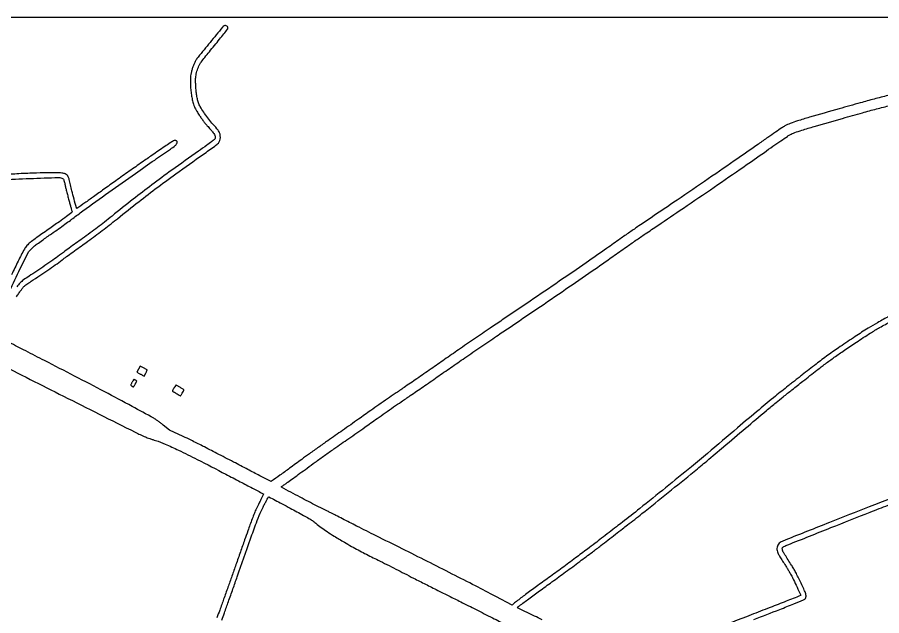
# Model space of a CAD drawing. Header units: metres. Extents: x 244 to 6504, y 133 to 4776.
# Drawn here: x 2868 to 4352, y 3748 to 4776 of the extents above; entities that cross this region are included whole.
import ezdxf

# ---------------------------------------------------------------- set-up
doc = ezdxf.new("R2010")
doc.units = ezdxf.units.M
doc.header["$MEASUREMENT"] = 0

msp = doc.modelspace()

# ---------------------------------------------------------------- linework, layer by layer
for points in [[(2390.74, 4302.36, -0.000001), (2436.6, 4383.87, -0.253439)], [(2985.13, 3282.36, 0.000001), (3054.44, 3256.15, 0.000001), (3117.63, 3232.25, 0.000001), (3170.61, 3212.21, 0.000007)], [(5649.78, 2908.29, -0.000001), (5592.12, 2927.27, -0.000136)], [(1770.95, 4232.21, -0.000001), (1756.31, 4203.53, -0.092463)], [(2661.8, 3304.26, -0.000001), (2697.55, 3290.75, -0.000089)], [(2356.38, 4565.48, -0.000006), (2331, 4482.37, -0.122858)], [(2166.88, 2385.74, -0.000003), (2059.01, 2428.09, -0.099946)], [(4506.53, 4550.67, -0.000012), (4466.32, 4647.8, -0.340914)], [(2437.16, 4383.96, -0.000005), (2469.22, 4367.55, -0.00026)], [(4467.95, 4649.27, -0.000023), (4539.68, 4667.46, -0.000541)], [(2106.7, 3796.48, 0.000002), (2119.15, 3818.66)], [(2866.53, 4295.43, -0.005184), (2870.43, 4301.18, -0.006051), (2874.25, 4306.56, -0.005402), (2877.58, 4311.03, -0.03618), (2879.41, 4313.11, -0.027493), (2881.28, 4314.75, -0.00741), (2884.42, 4317.14, -0.00748), (2888.08, 4319.75, -0.007684), (2891.78, 4322.23, 0.003158), (2906.88, 4332.14, 0.003993), (2920.71, 4341.51, 0.004318), (2933.35, 4350.38, 0.005476), (2944.86, 4358.8, -0.002662), (2952.59, 4364.52, -0.001039), (2963.32, 4372.34, -0.001028), (2974.98, 4380.75, -0.001278), (2985.85, 4388.53, 0.003612), (2998.76, 4397.86, 0.004177), (3010.91, 4406.93, 0.004193), (3022.88, 4416.18, 0.003696), (3035.2, 4426.02, -0.003589), (3072.37, 4455.7, -0.005554), (3104.93, 4480.75, -0.005022), (3140.32, 4506.79, -0.002319), (3186.84, 4539.99, 0.00205), (3207.24, 4554.53, 0.038019), (3213.29, 4559.63, 0.121788), (3215.82, 4563.73, 0.081677), (3216.64, 4569.2, 0.046534), (3216.03, 4574.76, 0.081693), (3214.39, 4579.08, 0.044505), (3210.78, 4584.16, 0.005992), (3202.17, 4594.04, -0.020015), (3194.99, 4602.75, -0.01603), (3187.95, 4612.67, -0.015878), (3182.13, 4622.09, -0.051005), (3179.13, 4628.82, -0.022029), (3177.2, 4635.68, -0.01869), (3175.77, 4643.06, -0.017281), (3174.79, 4651.11, -0.013251), (3174.27, 4659.95, -0.004746), (3174.12, 4666.37, -0.017452), (3174.21, 4670.42, -0.022928), (3174.56, 4673.87, -0.0135), (3175.28, 4677.95, -0.016971), (3176.49, 4682.99, -0.020845), (3177.97, 4687.6, -0.021336), (3179.8, 4691.97, -0.019428), (3182.04, 4696.32, -0.037287), (3183.57, 4698.59, -0.001352), (3190.02, 4706.78, -0.002472), (3197.74, 4716.41, -0.001731), (3206.52, 4727.19, 0.001715), (3215.2, 4737.83, 0.002697), (3222.57, 4747.04, 0.000688), (3228.95, 4755.12, 0.104354), (3229.47, 4756.17, 0.169638), (3229.27, 4758.53, 0.135777), (3227.63, 4760.51, 0.134399), (3225.2, 4761.38, 0.165348), (3222.88, 4760.78, 0.075865), (3220.24, 4758.42, 0.000426), (3198.92, 4732.43, 0.000812), (3178.45, 4707.34, 0.037122), (3174.64, 4701.88, 0.023367), (3172.03, 4696.96, 0.021752), (3169.82, 4691.71, 0.02084), (3168, 4686.07, 0.017711), (3166.54, 4679.98, 0.00917), (3165.62, 4674.96, 0.023185), (3165.19, 4671.28, 0.019902), (3165.07, 4667.26, 0.005292), (3165.19, 4660.85, 0.014155), (3165.75, 4651.34, 0.016468), (3166.83, 4642.35, 0.017414), (3168.43, 4633.93, 0.020983), (3170.53, 4626.17, 0.015987), (3172.1, 4621.72, 0.028665), (3173.7, 4618.2, 0.02034), (3176.04, 4614.17, 0.004509), (3180.38, 4607.47, 0.007866), (3183.85, 4602.4, 0.007402), (3187.55, 4597.34, 0.007735), (3191.1, 4592.77, 0.015026), (3194.1, 4589.25, -0.001675), (3196.69, 4586.38, -0.001483), (3199.37, 4583.37, -0.001488), (3201.76, 4580.64, -0.004548), (3203.36, 4578.77, -0.03806), (3205.51, 4575.78, -0.047511), (3207.01, 4572.71, -0.054005), (3207.75, 4569.82, -0.09722), (3207.62, 4567.38, -0.164944), (3206.7, 4565.95, -0.005773), (3201.42, 4561.86, -0.006701), (3193.29, 4555.88, -0.001398), (3178.87, 4545.62, 0.002308), (3133.34, 4513.11, 0.005018), (3098.76, 4487.64, 0.005555), (3066.96, 4463.17, 0.003585), (3030.65, 4434.15, -0.003558), (3017.8, 4423.88, -0.004422), (3005.71, 4414.53, -0.004385), (2993.36, 4405.32, -0.003395), (2979.76, 4395.51, 0.001238), (2968.71, 4387.6, 0.001116), (2957.3, 4379.37, 0.001117), (2947.12, 4371.94, 0.003547), (2940.35, 4366.91, -0.00659), (2929.02, 4358.59, -0.004032), (2915.45, 4349.07, -0.003975), (2901.35, 4339.5, -0.005249), (2888.33, 4331.02, 0.01489), (2878.84, 4324.57, 0.04258), (2872.8, 4319.36, 0.037852), (2867.36, 4312.88, 0.009872)], [(2809.66, 3348.58, -0.000003), (2861.11, 3329.19, -0.000175)], [(4362.17, 4641.16, 0.004024), (4338.63, 4635.16, 0.003914), (4314.85, 4628.69, 0.001168), (4278.67, 4618.45, 0.000628), (4227.54, 4603.79, 0.00666), (4206.79, 4597.51, 0.016699), (4194.73, 4593.24, 0.032964), (4185.53, 4588.91, 0.020035), (4180.14, 4585.64, 0.002925), (4169.51, 4578.49, 0.002987), (4156.04, 4569.21, 0.001708), (4139.89, 4557.84, -0.002746), (4104.86, 4533.32, -0.000945), (4053.93, 4498.21, -0.000968), (4000.49, 4461.68, -0.001656), (3955.73, 4431.42, 0.001105), (3935.03, 4417.46, 0.002347), (3919.08, 4406.54, 0.002181), (3902.53, 4394.99, 0.00083), (3879.55, 4378.75, -0.002624), (3844.1, 4353.88, -0.001253), (3798.29, 4322.27, -0.00121), (3748.53, 4288.3, -0.001349), (3700.36, 4255.78, 0.001618), (3679.47, 4241.66, 0.000795), (3652.97, 4223.55, 0.000788), (3625.49, 4204.66, 0.001148), (3601.33, 4187.9, -0.000571), (3578.2, 4171.82, -0.000494), (3553.88, 4154.99, -0.000497), (3531.81, 4139.78, -0.001449), (3516.54, 4129.35, 0.001691), (3503.38, 4120.35, 0.001215), (3488.74, 4110.2, 0.001226), (3474.84, 4100.48, 0.002647), (3464.21, 4092.91, -0.001797), (3453.7, 4085.41, -0.000879), (3440.27, 4075.92, -0.000872), (3426.26, 4066.11, -0.001266), (3413.86, 4057.5, 0.002432), (3400.96, 4048.49, 0.001354), (3385.31, 4037.4, 0.001351), (3369.55, 4026.09, 0.002188), (3356.21, 4016.38, -0.001176), (3335.32, 4001.11, -0.002332), (3318.68, 3989.11, -0.000417), (3304.51, 3979.02, -0.155751), (3303.32, 3978.64, -0.12017), (3302.91, 3978.74, -0.000024), (3284.28, 3988.4, -0.000524), (3263.66, 3999.13, -0.000317), (3239.26, 4011.87, 0.001145), (3210.57, 4026.79, 0.001862), (3186.14, 4039.31, 0.002132), (3166.29, 4049.28, 0.006298), (3152.54, 4055.9), (3129.35, 4066.71), (3118.5, 4075.43, 0.006667), (3113.95, 4078.99, 0.00644), (3109.26, 4082.47, 0.006383), (3105.04, 4085.42, 0.023358), (3102.27, 4087.13, 0.003321), (3065.15, 4107.37, 0.001675), (3018.09, 4132.42, 0.001594), (2966.5, 4159.45, 0.001623), (2915.05, 4185.99, 0.000044), (2882.55, 4202.62, 0.000067), (2854.28, 4217.07, 0.000024), (2829.9, 4229.53, 0.001698)], [(4364.53, 4262.07, 0.008195), (4344.22, 4251.17, 0.013717), (4328.27, 4241.69, 0.004976), (4306.16, 4227.4, 0.003862), (4280.25, 4210, 0.006936), (4259.31, 4195.26, 0.007041), (4238.99, 4180.11, 0.004126), (4215.07, 4161.42, -0.000555), (4209.86, 4157.28, -0.0003), (4203.42, 4152.2, -0.000299), (4196.86, 4147.03, -0.000471), (4191.23, 4142.6, 0.005217), (4169.13, 4124.89, 0.002514), (4141.16, 4101.77, 0.001821), (4104.18, 4070.65, 0.000678), (4052.45, 4026.66, -0.005069), (4024.92, 4003.67, -0.001366), (3980.79, 3967.77, -0.001393), (3936.23, 3931.92, -0.004552), (3906.46, 3908.55, 0.000295), (3896.28, 3900.69, 0.000156), (3883.67, 3890.95, 0.000156), (3870.79, 3880.98, 0.000242), (3859.69, 3872.38, -0.004281), (3846.55, 3862.37, -0.001236), (3826.09, 3847.13, -0.001243), (3802.94, 3830.06, -0.001325), (3780.2, 3813.47, 0.001138), (3758.96, 3797.99, 0.001683), (3740.42, 3784.31, 0.000747), (3724.64, 3772.56, 0.033326), (3721.53, 3769.9), (3717.52, 3765.97), (3689.07, 3780.96, 0.001939), (3654.43, 3799.05, 0.001285), (3614.53, 3819.55, 0.001222), (3571.86, 3841.2, 0.001196), (3528.8, 3862.79, -0.000337), (3483.81, 3885.25, -0.000807), (3450.47, 3901.99, -0.000827), (3425.97, 3914.4, -0.006755), (3414.86, 3920.23, 0.006697), (3411.04, 3922.24, 0.0031), (3406.02, 3924.76, 0.00307), (3400.71, 3927.33, 0.004266), (3395.92, 3929.57, -0.013607), (3381.74, 3936.53, -0.002011), (3353.53, 3951.47, -0.000174), (3321.71, 3968.51, -0.432388), (3321.47, 3969.4, -0.092941), (3321.79, 3969.74, -0.002058), (3323.61, 3971.11, -0.004599), (3325.77, 3972.68, -0.003084), (3328.26, 3974.43, 0.004835), (3332.29, 3977.3, 0.000484), (3341.86, 3984.24, 0.000609), (3353.24, 3992.54, 0.000484), (3365.51, 4001.52, -0.00206), (3379.35, 4011.59, -0.001311), (3395.53, 4023.21, -0.001317), (3411.47, 4034.51, -0.002447), (3424.46, 4043.59, 0.001251), (3436.86, 4052.2, 0.000862), (3450.86, 4062.02, 0.000869), (3464.3, 4071.51, 0.001776), (3474.81, 4079.01, -0.002656), (3485.44, 4086.57, -0.001231), (3499.33, 4096.3, -0.001219), (3513.98, 4106.44, -0.001697), (3527.14, 4115.44, 0.001451), (3542.41, 4125.87, 0.000497), (3564.48, 4141.08, 0.000494), (3588.8, 4157.9, 0.000571), (3611.93, 4173.98, -0.00116), (3636.16, 4190.78, -0.000785), (3663.86, 4209.82, -0.000791), (3690.68, 4228.14, -0.00158), (3711.96, 4242.52, 0.001358), (3759.77, 4274.81, 0.001221), (3809.13, 4308.52, 0.001266), (3854.66, 4339.94, 0.002594), (3890.15, 4364.85, -0.00088), (3912.96, 4380.96, -0.002227), (3929.61, 4392.58, -0.002336), (3945.91, 4403.73, -0.001061), (3967.32, 4418.17, 0.001688), (4011.19, 4447.81, 0.000959), (4064.08, 4483.97, 0.00094), (4114.77, 4518.91, 0.002622), (4150.15, 4543.67, -0.001701), (4164.86, 4554, -0.00224), (4178.34, 4563.32, -0.001621), (4189.69, 4571.03, -0.021614), (4194, 4573.67, -0.037513), (4202.26, 4577.49, -0.013278), (4214.59, 4581.72, -0.005861), (4235.81, 4588.1, -0.000655), (4284.3, 4602.01, -0.001266), (4318.64, 4611.72, -0.003623), (4342.58, 4618.23, -0.003719), (4366.28, 4624.31, -0.001396)], [(2668.8, 4309.28, -0.000009), (2640.85, 4323.62, -0.000312)], [(2768.01, 4344.35, -0.000013), (2734.57, 4358.2, -0.000038)], [(2852.06, 4300.38, -0.000121), (2871.02, 4339.15), (2887.46, 4372.75), (2892.48, 4378.06, -0.029926), (2896.4, 4381.74, -0.01225), (2902.13, 4386.27, -0.007057), (2911.07, 4392.8, -0.001465), (2926.98, 4404, 0.001182), (2938.77, 4412.3, 0.001416), (2949.84, 4420.17, 0.001214), (2959.13, 4426.85, 0.009377), (2963.41, 4430.07, -0.009808), (2980.61, 4442.98, -0.00084), (3025.35, 4475.08, -0.001213), (3070.95, 4507.53, -0.003191), (3103.85, 4530.5, 0.001058), (3130.92, 4549.23, 0.020478), (3139.05, 4555.39, 0.085657), (3142.17, 4559.03, 0.269788), (3142.21, 4562.12, 0.04824), (3141.58, 4563.03, 0.102349), (3140.9, 4563.56, 0.086607), (3140, 4563.82, 0.027715), (3138.59, 4563.9, 0.13126), (3136.07, 4563.22, 0.012211), (3130.5, 4559.83, 0.007206), (3121.05, 4553.56, 0.000786), (3099.54, 4538.77, 0.001996), (3082.3, 4526.78, 0.000952), (3060.21, 4511.23, 0.000944), (3037.2, 4494.9, 0.001343), (3016.82, 4480.29, -0.00064), (2999.05, 4467.51, -0.001066), (2984.05, 4456.81, -0.000046), (2970.5, 4447.18, -0.365867), (2970.25, 4447.2, -0.131239), (2969.56, 4448.4, -0.000525), (2965.51, 4463.5, -0.002992), (2961.83, 4477.57, -0.00786), (2959.42, 4487.72, 0.008102), (2957.2, 4497.03, 0.048732), (2955.5, 4501.71, 0.091797), (2953.44, 4504.54, 0.075651), (2950.37, 4506.68, 0.05599), (2947.81, 4507.61, 0.040326), (2944.8, 4508.07, 0.014631), (2939.68, 4508.29, 0.001141), (2926, 4508.46, 0.010342), (2901.15, 4508.18, 0.00577), (2870.91, 4506.86, 0.003833), (2842.14, 4505.06, 0.048578)], [(2840.03, 4496.6, -0.001892), (2889.55, 4498.7, -0.002029), (2938.88, 4500.4, -0.149041), (2946.57, 4498.31, -0.145913), (2947.38, 4497.38, -0.031031), (2948.17, 4495.34, -0.01855), (2949.1, 4491.98, -0.003782), (2950.47, 4485.96, 0.005767), (2951.75, 4480.42, 0.002505), (2953.59, 4473.08, 0.002479), (2955.61, 4465.3, 0.003295), (2957.53, 4458.24, -0.00096), (2959.27, 4451.97, -0.001512), (2960.74, 4446.58, -0.000353), (2962.01, 4441.86, -0.062927), (2962.08, 4441.35, -0.238264), (2961.45, 4440.07, -0.00207), (2952.53, 4433.41, -0.005095), (2940.3, 4424.56, -0.001496), (2921.35, 4411.21, 0.001106), (2910.44, 4403.54, 0.001529), (2900.69, 4396.61, 0.000954), (2892.51, 4390.73, 0.018917), (2890.08, 4388.83, 0.041301), (2884.71, 4383.49, 0.04065), (2880.26, 4377.31, 0.019514), (2874.79, 4367.37, 0.00252), (2864.02, 4345.62, -0.000219), (2858.12, 4333.54, -0.00036)], [(2297.42, 3562.08, -0.000023), (2063.26, 3651.71, -0.089134)], [(1593.92, 2905.57, -0.000004), (1514.48, 2912.51, -0.000011), (1436.43, 2919.33, -0.007054)], [(2853.11, 4323.34, -0.000019), (2848.59, 4314.14, -0.068442)], [(2847.66, 4313.75, -0.000083), (2812.69, 4327.18, -0.000083)], [(3768.89, 3740.98, -0.000983), (3755.53, 3747.45), (3726.57, 3761.55), (3728.29, 3763.59, -0.05831), (3729.8, 3765.01, -0.000316), (3745.87, 3776.92, -0.001379), (3764.25, 3790.44, -0.000875), (3785.74, 3806.1, 0.001454), (3809.14, 3823.2, 0.001294), (3833.36, 3841.1, 0.001298), (3855.07, 3857.32, 0.004012), (3869.62, 3868.43, -0.000272), (3881.68, 3877.79, -0.000219), (3894.66, 3887.83, -0.000221), (3906.65, 3897.09, -0.000569), (3915.32, 3903.78, 0.005093), (3940.12, 3923.23, 0.000957), (3985.03, 3959.37, 0.000886), (4029.82, 3995.67, 0.006254), (4051.34, 4013.62, -0.001204), (4080.18, 4038.19, -0.000561), (4117.68, 4069.9, -0.000434), (4153.78, 4100.31, -0.003555), (4170.36, 4114.04, -0.002362), (4182.46, 4123.84, -0.001248), (4197.57, 4135.88, -0.000996), (4216.43, 4150.77, -0.000495), (4240.4, 4169.59, -0.006279), (4254.86, 4180.62, -0.005586), (4270.15, 4191.73, -0.004912), (4287.48, 4203.77, -0.003002), (4308.14, 4217.65, -0.004267), (4331.94, 4233.13, -0.014067), (4347.99, 4242.76, -0.008894), (4367.81, 4253.43, -0.000943)], [(2833.12, 4182.71, 0.000565), (2947.28, 4125.05, 0.000163), (3070.38, 4063.1, 0.016229), (3087.95, 4054.97, 0.01172), (3091.13, 4053.71, 0.004267), (3095.7, 4052.06, 0.004229), (3100.73, 4050.35, 0.005038), (3105.5, 4048.82, -0.027145), (3122.01, 4042.71, -0.009731), (3144.84, 4032.3, -0.006547), (3177.02, 4016.33, -0.001922), (3226.01, 3990.98, -0.000209), (3250.65, 3978.09, -0.000346), (3271.47, 3967.18, -0.000016), (3290.24, 3957.32, -0.075581), (3290.59, 3957.06, -0.316767), (3290.65, 3956.72, -0.000928), (3288.59, 3952.38, -0.004691), (3286.18, 3947.44, -0.002856), (3283.24, 3941.66, 0.007196), (3278.37, 3931.86, 0.015193), (3274.94, 3924.1, 0.009471), (3271.13, 3914.18, 0.001382), (3263.81, 3893.85, 0.00056), (3258.22, 3878.11, 0.000253), (3250.92, 3857.46, 0.00025), (3243.23, 3835.66, 0.000342), (3236.34, 3816.02, -0.001103), (3229.56, 3796.82, -0.000911), (3222.26, 3776.38, -0.000919), (3215.49, 3757.65, -0.002461), (3210.57, 3744.34, -0.001237)], [(3786.66, 2922.9, 0.000685), (3692.42, 2974.87, -0.000176), (3640.05, 3003.67, -0.00024), (3592.9, 3029.66, -0.000156), (3553.29, 3051.52, -0.002791), (3540.61, 3058.62, 0.011957), (3524.79, 3067.11, 0.003929), (3501.11, 3078.85, 0.001858), (3461.27, 3098.03, 0.000234), (3375.01, 3139.12), (3228.05, 3209.03), (3155.52, 3236.5, 0.000109), (3110.93, 3253.38, 0.000013), (3012.15, 3290.74, 0.000016), (2894.73, 3335.15, 0.000013), (2769.32, 3382.57, -0.00051)], [(3277.66, 3166.01, -0.000003), (3312.3, 3149.56, -0.000078)], [(1818.98, 2759.08, 0.000018), (1857.04, 2862.14, 0.000008), (1895.3, 2965.72, 0.303576)], [(4365.78, 3948.72, 0.003547), (4330.24, 3935.02, 0.000584), (4261.82, 3907.97, 0.00014), (4186.85, 3878.21, 0.02412), (4178.97, 3874.63, 0.066553), (4175.6, 3872.28, 0.083608), (4173.25, 3869.29, 0.082896), (4172.01, 3865.67, 0.064162), (4171.85, 3861.49, 0.052169), (4172.56, 3857.91, 0.039184), (4174.04, 3854.16, 0.024644), (4176.71, 3849.33, 0.006421), (4181.47, 3841.85, -0.002155), (4186.46, 3834.16, -0.00623), (4189.83, 3828.78, -0.007398), (4192.72, 3823.85, -0.004275), (4196.07, 3817.85, -0.011879), (4200.29, 3809.65, -0.003754), (4206.21, 3797.22, -0.000461), (4212.61, 3783.49, -0.314989), (4212.48, 3782.73, -0.103481), (4212.18, 3782.53, -0.00001), (4187.33, 3772.81, -0.000308), (4159.87, 3762.08, -0.000186), (4127.31, 3749.41, 0.000628), (4064.03, 3724.7, 0.012437)], [(3218.86, 3740.36, 0.002853), (3223.5, 3752.92, 0.000846), (3230.44, 3772.18, 0.000849), (3238.17, 3793.86, 0.000916), (3245.63, 3815.02, -0.000486), (3268.41, 3879.8, -0.004644), (3278.41, 3907.34, -0.011032), (3285.05, 3923.99, -0.018315), (3291.47, 3937.67, -0.00325), (3294.37, 3943.22, -0.005272), (3296.91, 3947.89, -0.001252), (3299.18, 3951.93, -0.270484), (3299.55, 3952.14, -0.121721), (3300.03, 3952.03, -0.000107), (3310.61, 3946.45, -0.00112), (3322.42, 3940.2, -0.000686), (3336.32, 3932.77, -0.000875), (3359.43, 3920.33, -0.009421), (3368.68, 3915.1, -0.021944), (3374.57, 3911.26, -0.018958), (3380.41, 3906.74, 0.014128), (3389.76, 3899.35, 0.013432), (3399.67, 3892.38, 0.010322), (3412.04, 3884.52, 0.00403), (3429.43, 3874.15, 0.003769), (3441.74, 3867.08, 0.004993), (3453.05, 3860.84, 0.00513), (3464.23, 3854.96, 0.00438), (3476.13, 3848.99, -0.002031), (3487.23, 3843.49, -0.000857), (3502.1, 3836.01, -0.000848), (3517.96, 3827.96, -0.001106), (3532.44, 3820.55, 0.001298), (3548.29, 3812.43, 0.000628), (3568.62, 3802.13, 0.000623), (3589.82, 3791.45, 0.000896), (3608.62, 3782.05, -0.000873), (3629.02, 3771.85, -0.000402), (3655.55, 3758.51, -0.000399), (3683.43, 3744.43, -0.000553), (3708.39, 3731.76, 0.000748)], [(4132.27, 3741.5, 0.000465), (4176.68, 3758.8, 0.002461), (4200.96, 3768.43, 0.001443), (4217.23, 3775.02, 0.097618), (4219.71, 3776.66, 0.032938), (4220.77, 3777.85, 0.077848), (4221.34, 3778.88, 0.067686), (4221.62, 3780.13, 0.020348), (4221.69, 3782.08, 0.082033), (4221.08, 3785.79, 0.017239), (4218.73, 3791.98, 0.012596), (4214.77, 3800.8, 0.003776), (4208.3, 3814.03, 0.004737), (4204.04, 3822.37, 0.010588), (4200.61, 3828.61, 0.009659), (4196.73, 3835.04, 0.003339), (4190.89, 3844.17, -0.003267), (4185.39, 3852.76, -0.019398), (4182.72, 3857.38, -0.038133), (4181.38, 3860.47, -0.083364), (4180.96, 3863.01, -0.038189), (4181.06, 3864.32, -0.113432), (4181.39, 3865.15, -0.099022), (4182.08, 3865.82, -0.025139), (4183.44, 3866.6, -0.02314), (4190.57, 3869.83, -0.000113), (4264.45, 3899.19, -0.000466), (4331.8, 3925.86, -0.003869), (4362.46, 3937.69, 0.000374)], [(1986.93, 2957.13, 0.000002), (2009.06, 2948.59, 0.092301)]]:
    msp.add_lwpolyline(points, format="xyb")
at = {"linetype": 'ByBlock'}
msp.add_lwpolyline([(6503.77, 4771.63), (6503.77, 138.03, -0.4142136), (6499.85, 134.12), (248.05, 134.12, -0.4142136), (244.14, 138.03), (244.14, 4771.63, -0.4142136), (248.05, 4775.55), (6499.85, 4775.55)], format="xyb", dxfattribs=at)
for points in [[(3076.14, 4171.47), (3073.35, 4166.24), (3077.5, 4163.94, 0.001586), (3079.25, 4162.98, 0.001443), (3081.05, 4162, 0.001443), (3082.67, 4161.13, 0.004667), (3083.75, 4160.57), (3085.85, 4159.51), (3088.61, 4164.54, 0.012011), (3089.63, 4166.5, 0.018869), (3090.4, 4168.24, 0.013558), (3090.93, 4169.67, 0.293913), (3090.82, 4170.09, 0.055749), (3090.4, 4170.4, 0.002301), (3088.76, 4171.35, 0.003974), (3086.81, 4172.45, 0.002807), (3084.59, 4173.65), (3078.92, 4176.69)], [(3065.23, 4149.05, 0.007346), (3064.27, 4147.29, 0.010511), (3063.48, 4145.7, 0.006707), (3062.87, 4144.35, 0.138942), (3062.81, 4143.92, 0.164006), (3062.97, 4143.59, 0.023051), (3063.55, 4143.06, 0.024288), (3064.32, 4142.49, 0.018475), (3065.21, 4141.94, 0.012663), (3066.52, 4141.23, 0.088946), (3067.21, 4141.02, 0.188644), (3067.69, 4141.15, 0.099557), (3068.11, 4141.61, 0.003738), (3068.46, 4142.21, 0.000475), (3069.22, 4143.52, 0.000556), (3070.12, 4145.07, 0.000463), (3071.07, 4146.72), (3073.44, 4150.85), (3071.25, 4152.19, 0.012334), (3070.37, 4152.7, 0.015078), (3069.52, 4153.13, 0.013608), (3068.79, 4153.45, 0.095819), (3068.41, 4153.52, 0.231933), (3068.04, 4153.34, 0.010649), (3067.2, 4152.21, 0.015871), (3066.24, 4150.76, 0.010526)], [(3139.41, 4142.78, 0.002301), (3137.48, 4139.6, 0.003472), (3135.83, 4136.8, 0.000901), (3134.4, 4134.34, 0.131496), (3134.32, 4134.02, 0.262357), (3134.55, 4133.61, 0.000551), (3140.99, 4129.72, 0.00086), (3147.32, 4125.92, 0.143917), (3148.09, 4125.72, 0.252786), (3148.51, 4125.96, 0.001373), (3150.98, 4130.04, 0.004889), (3153.21, 4133.82, 0.041021), (3154.05, 4135.6, 0.352767), (3153.91, 4136.03, 0.001446), (3149.45, 4138.89, 0.006959), (3144.93, 4141.68, 0.009678), (3140.81, 4144.04, 0.260945), (3140.56, 4144.03, 0.053237), (3140.2, 4143.77, 0.043575), (3139.8, 4143.34, 0.028397)]]:
    msp.add_lwpolyline(points, format="xyb", close=True)

doc.saveas('drawing.dxf')
